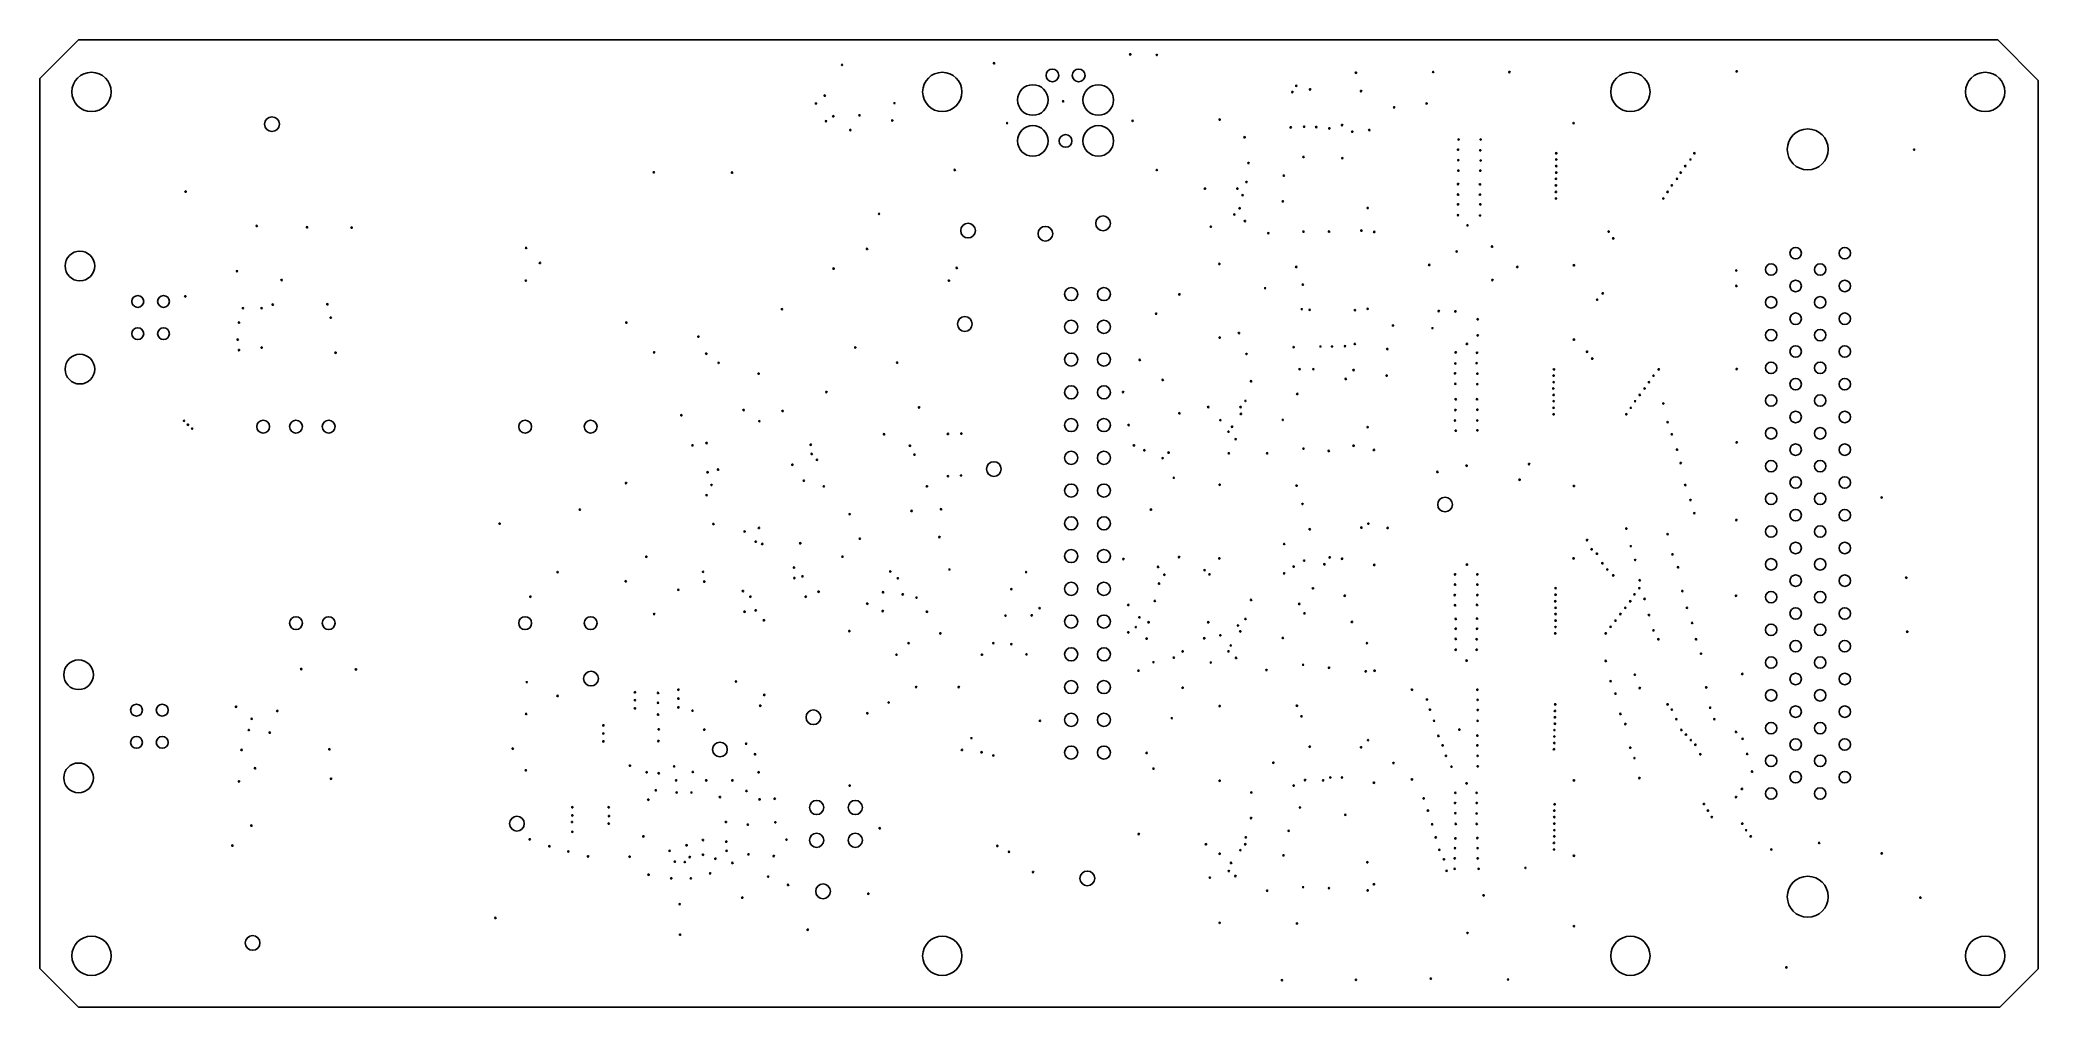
# Model space of a CAD drawing. Header units: millimetres. Extents: x 6.93 to 13.03, y 1.72 to 4.67.
import ezdxf

# ---------------------------------------------------------------- set-up
doc = ezdxf.new("R2010")
doc.units = ezdxf.units.MM
doc.header["$MEASUREMENT"] = 0
for name, color, linetype in [('Mechanical1', 6, 'Continuous'), ('PadHoleLayer', 156, 'Continuous'), ('ViaHoleLayer', 16, 'Continuous')]:
    doc.layers.add(name, color=color, linetype=linetype)

# ---------------------------------------------------------------- blocks, each defined once
blk = doc.blocks.new('REC5_0505SRW_H4_A_B_35')
at = {"layer": 'PadHoleLayer'}
for centre in [(0, 0), (0.1, 0), (0.2, 0), (0.8, 0), (1, 0), (0.1, -0.6), (0.2, -0.6), (0.8, -0.6), (1, -0.6)]:
    blk.add_circle(centre, 0.0197, dxfattribs=at)
blk = doc.blocks.new('TAG_CONNECT_36')
at = {"layer": 'PadHoleLayer'}
for centre, radius in [((0, 0.1), 0.0467), ((0.125, 0.1), 0.0467), ((0, 0), 0.0195), ((0.2, 0.04), 0.0195), ((0, -0.1), 0.0467), ((0.125, -0.1), 0.0467), ((0.2, -0.04), 0.0195)]:
    blk.add_circle(centre, radius, dxfattribs=at)
blk = doc.blocks.new('MUSBD111M0_B_37')
at = {"layer": 'PadHoleLayer'}
for centre, radius in [((-0.2067, 0.2555), 0.0453), ((0.1083, 0.2555), 0.0453), ((-0.0984, 0.0787), 0.0181), ((0, 0.0787), 0.0181), ((-0.0984, 0), 0.0181), ((0, 0), 0.0181)]:
    blk.add_circle(centre, radius, dxfattribs=at)
blk = doc.blocks.new('MUSBD111M0_B_38')
at = {"layer": 'PadHoleLayer'}
for centre, radius in [((-0.2067, 0.2555), 0.0453), ((0.1083, 0.2555), 0.0453), ((-0.0984, 0.0787), 0.0181), ((0, 0.0787), 0.0181), ((-0.0984, 0), 0.0181), ((0, 0), 0.0181)]:
    blk.add_circle(centre, radius, dxfattribs=at)
blk = doc.blocks.new('KEYSTONE_TP_49')
at = {"layer": 'PadHoleLayer'}
blk.add_circle((0, 0), 0.0225, dxfattribs=at)
blk = doc.blocks.new('KEYSTONE_TP_50')
at = {"layer": 'PadHoleLayer'}
blk.add_circle((0, 0), 0.0225, dxfattribs=at)
blk = doc.blocks.new('KEYSTONE_TP_51')
at = {"layer": 'PadHoleLayer'}
blk.add_circle((0, 0), 0.0225, dxfattribs=at)
blk = doc.blocks.new('KEYSTONE_TP_52')
at = {"layer": 'PadHoleLayer'}
blk.add_circle((0, 0), 0.0225, dxfattribs=at)
blk = doc.blocks.new('KEYSTONE_TP_53')
at = {"layer": 'PadHoleLayer'}
blk.add_circle((0, 0), 0.0225, dxfattribs=at)
blk = doc.blocks.new('KEYSTONE_TP_138')
at = {"layer": 'PadHoleLayer'}
blk.add_circle((0, 0), 0.0225, dxfattribs=at)
blk = doc.blocks.new('KEYSTONE_TP_148')
at = {"layer": 'PadHoleLayer'}
blk.add_circle((0, 0), 0.0225, dxfattribs=at)
blk = doc.blocks.new('KEYSTONE_TP_149')
at = {"layer": 'PadHoleLayer'}
blk.add_circle((0, 0), 0.0225, dxfattribs=at)
blk = doc.blocks.new('KEYSTONE_TP_150')
at = {"layer": 'PadHoleLayer'}
blk.add_circle((0, 0), 0.0225, dxfattribs=at)
blk = doc.blocks.new('KEYSTONE_TP_151')
at = {"layer": 'PadHoleLayer'}
blk.add_circle((0, 0), 0.0225, dxfattribs=at)
blk = doc.blocks.new('KEYSTONE_TP_152')
at = {"layer": 'PadHoleLayer'}
blk.add_circle((0, 0), 0.0225, dxfattribs=at)
blk = doc.blocks.new('KEYSTONE_TP_211')
at = {"layer": 'PadHoleLayer'}
blk.add_circle((0, 0), 0.0225, dxfattribs=at)
blk = doc.blocks.new('KEYSTONE_TP_214')
at = {"layer": 'PadHoleLayer'}
blk.add_circle((0, 0), 0.0225, dxfattribs=at)
blk = doc.blocks.new('KEYSTONE_TP_215')
at = {"layer": 'PadHoleLayer'}
blk.add_circle((0, 0), 0.0225, dxfattribs=at)
blk = doc.blocks.new('67996_130HLF_B_238')
at = {"layer": 'PadHoleLayer'}
for centre in [(0, 0), (0.1, 0), (0.2, 0), (0.3, 0), (0.4, 0), (0.5, 0), (0.6, 0), (0.7, 0), (0.8, 0), (0.9, 0), (1, 0), (1.1, 0), (1.2, 0), (1.3, 0), (1.4, 0), (0, -0.1), (0.1, -0.1), (0.2, -0.1), (0.3, -0.1), (0.4, -0.1), (0.5, -0.1), (0.6, -0.1), (0.7, -0.1), (0.8, -0.1), (0.9, -0.1), (1, -0.1), (1.1, -0.1), (1.2, -0.1), (1.3, -0.1), (1.4, -0.1)]:
    blk.add_circle(centre, 0.02, dxfattribs=at)
blk = doc.blocks.new('61300211121_B_239')
at = {"layer": 'PadHoleLayer'}
for centre in [(0, 0), (0.1, 0)]:
    blk.add_circle(centre, 0.0217, dxfattribs=at)
blk = doc.blocks.new('61300211121_B_240')
at = {"layer": 'PadHoleLayer'}
for centre in [(0, 0), (0.1, 0)]:
    blk.add_circle(centre, 0.0217, dxfattribs=at)
blk = doc.blocks.new('5749070_7_246')
at = {"layer": 'PadHoleLayer'}
for centre, radius in [((-1.65, 0.075), 0.0175), ((-1.55, 0.075), 0.0175), ((-1.45, 0.075), 0.0175), ((-1.35, 0.075), 0.0175), ((-1.25, 0.075), 0.0175), ((-1.15, 0.075), 0.0175), ((-1.05, 0.075), 0.0175), ((-0.95, 0.075), 0.0175), ((-0.85, 0.075), 0.0175), ((-0.75, 0.075), 0.0175), ((-0.65, 0.075), 0.0175), ((-0.55, 0.075), 0.0175), ((-0.45, 0.075), 0.0175), ((-0.35, 0.075), 0.0175), ((-0.25, 0.075), 0.0175), ((-0.15, 0.075), 0.0175), ((-0.05, 0.075), 0.0175), ((-1.967, -0.038), 0.0625), ((-1.6, 0), 0.0175), ((-1.5, 0), 0.0175), ((-1.4, 0), 0.0175), ((-1.3, 0), 0.0175), ((-1.2, 0), 0.0175), ((-1.1, 0), 0.0175), ((-1, 0), 0.0175), ((-0.9, 0), 0.0175), ((-0.8, 0), 0.0175), ((-0.7, 0), 0.0175), ((-0.6, 0), 0.0175), ((-0.5, 0), 0.0175), ((-0.4, 0), 0.0175), ((-0.3, 0), 0.0175), ((-0.2, 0), 0.0175), ((-0.1, 0), 0.0175), ((0, 0), 0.0175), ((0.315, -0.038), 0.0625), ((-1.65, -0.075), 0.0175), ((-1.55, -0.075), 0.0175), ((-1.45, -0.075), 0.0175), ((-1.35, -0.075), 0.0175), ((-1.25, -0.075), 0.0175), ((-1.15, -0.075), 0.0175), ((-1.05, -0.075), 0.0175), ((-0.95, -0.075), 0.0175), ((-0.85, -0.075), 0.0175), ((-0.75, -0.075), 0.0175), ((-0.65, -0.075), 0.0175), ((-0.55, -0.075), 0.0175), ((-0.45, -0.075), 0.0175), ((-0.35, -0.075), 0.0175), ((-0.25, -0.075), 0.0175), ((-0.15, -0.075), 0.0175), ((-0.05, -0.075), 0.0175), ((-1.6, -0.15), 0.0175), ((-1.5, -0.15), 0.0175), ((-1.4, -0.15), 0.0175), ((-1.3, -0.15), 0.0175), ((-1.2, -0.15), 0.0175), ((-1.1, -0.15), 0.0175), ((-1, -0.15), 0.0175), ((-0.9, -0.15), 0.0175), ((-0.8, -0.15), 0.0175), ((-0.7, -0.15), 0.0175), ((-0.6, -0.15), 0.0175), ((-0.5, -0.15), 0.0175), ((-0.4, -0.15), 0.0175), ((-0.3, -0.15), 0.0175), ((-0.2, -0.15), 0.0175), ((-0.1, -0.15), 0.0175), ((0, -0.15), 0.0175)]:
    blk.add_circle(centre, radius, dxfattribs=at)

msp = doc.modelspace()

# ---------------------------------------------------------------- linework, layer by layer
at = {"layer": 'Mechanical1'}
for p, q in [((6.931, 4.557), (7.049, 4.675)), ((7.049, 4.675), (12.91, 4.675)), ((12.91, 4.675), (13.0333, 4.5517)), ((6.931, 1.84), (6.931, 4.557)), ((13.0333, 1.8391), (13.0333, 4.5517)), ((6.931, 1.84), (7.049, 1.722)), ((12.9161, 1.722), (13.0333, 1.8391)), ((7.049, 1.722), (12.9161, 1.722))]:
    msp.add_line(p, q, dxfattribs=at)
at = {"layer": 'PadHoleLayer'}
for centre in [(7.0884, 4.5163), (9.6868, 4.5163), (11.7882, 4.5163), (12.8718, 4.5163), (7.0884, 1.8785), (9.6868, 1.8785), (11.7882, 1.8785), (12.8718, 1.8785)]:
    msp.add_circle(centre, 0.06, dxfattribs=at)
at = {"layer": 'ViaHoleLayer'}
for centre in [(9.3809, 4.599), (9.8449, 4.604), (10.2609, 4.631), (10.3419, 4.629), (10.9499, 4.575), (11.1859, 4.5773), (11.4189, 4.577), (12.1129, 4.579), (10.7559, 4.516), (10.7679, 4.535), (10.8099, 4.524), (10.9659, 4.519), (9.3009, 4.481), (9.3279, 4.505), (9.5409, 4.482), (10.0559, 4.488), (11.0669, 4.469), (11.1659, 4.481), (9.3319, 4.427), (9.3539, 4.442), (9.4059, 4.4), (9.4339, 4.445), (9.5339, 4.429), (9.8849, 4.421), (10.2679, 4.428), (10.5339, 4.432), (10.7509, 4.408), (10.7919, 4.41), (10.8289, 4.409), (10.8689, 4.405), (10.9079, 4.415), (10.9389, 4.395), (10.9909, 4.4), (11.6149, 4.421), (10.6099, 4.378), (11.2619, 4.34), (11.2639, 4.371), (11.3299, 4.338), (11.3309, 4.371), (12.6549, 4.34), (8.8059, 4.271), (9.0449, 4.27), (9.7249, 4.278), (10.3419, 4.278), (10.6219, 4.299), (10.7899, 4.318), (10.9089, 4.314), (11.2629, 4.308), (11.2629, 4.276), (11.3299, 4.276), (11.3309, 4.307), (11.5619, 4.329), (11.5619, 4.31), (11.5619, 4.29), (11.5619, 4.27), (11.9419, 4.27), (11.9559, 4.29), (11.9719, 4.31), (11.9839, 4.329), (7.3759, 4.212), (10.4889, 4.221), (10.5879, 4.221), (10.6159, 4.241), (10.7299, 4.261), (11.2619, 4.235), (11.3289, 4.234), (11.5609, 4.251), (11.5609, 4.231), (11.5609, 4.211), (11.9019, 4.211), (11.9149, 4.231), (11.9309, 4.251), (10.5949, 4.161), (10.6039, 4.201), (10.7269, 4.182), (10.9859, 4.1619), (11.2619, 4.203), (11.2619, 4.173), (11.3289, 4.203), (11.3299, 4.173), (11.5609, 4.191), (11.8889, 4.191), (7.5929, 4.107), (7.7469, 4.103), (7.8829, 4.102), (9.4939, 4.144), (10.5069, 4.105), (10.5789, 4.142), (10.6109, 4.122), (10.7899, 4.09), (10.8679, 4.09), (10.9669, 4.093), (11.0059, 4.089), (11.2619, 4.14), (11.2909, 4.109), (11.3289, 4.139), (11.7219, 4.09), (8.4159, 4.04), (9.4569, 4.037), (10.6829, 4.085), (11.2579, 4.029), (11.3659, 4.044), (11.7359, 4.069), (7.5329, 3.969), (8.4579, 3.994), (9.3549, 3.977), (9.7309, 3.979), (10.5329, 3.991), (10.7679, 3.982), (11.1739, 3.988), (11.4429, 3.982), (11.6159, 3.987), (12.1119, 3.971), (7.6689, 3.942), (8.4149, 3.94), (9.7069, 3.94), (10.6729, 3.917), (10.7879, 3.928), (11.3669, 3.942), (12.1119, 3.924), (7.3749, 3.892), (7.5509, 3.856), (7.6079, 3.856), (7.6419, 3.867), (7.8089, 3.868), (9.1969, 3.853), (10.4109, 3.898), (10.7849, 3.853), (10.8089, 3.851), (10.9469, 3.85), (10.9859, 3.854), (11.2029, 3.847), (11.2539, 3.846), (11.6869, 3.882), (11.7039, 3.901), (7.5389, 3.812), (7.8189, 3.827), (8.7219, 3.812), (10.3399, 3.839), (11.0629, 3.803), (11.1839, 3.795), (11.3219, 3.822), (7.5349, 3.76), (7.5389, 3.728), (7.6081, 3.7358), (8.8069, 3.721), (8.9419, 3.769), (9.4209, 3.736), (10.5339, 3.766), (10.5929, 3.78), (10.7599, 3.737), (10.8419, 3.739), (10.8769, 3.739), (10.9169, 3.74), (10.9466, 3.747), (11.0459, 3.731), (11.2549, 3.721), (11.2889, 3.747), (11.3219, 3.773), (11.6159, 3.76), (11.6559, 3.723), (7.8339, 3.72), (8.9659, 3.717), (9.0039, 3.689), (9.5489, 3.69), (10.2899, 3.698), (10.6159, 3.716), (10.7779, 3.6698), (10.8199, 3.6698), (10.9429, 3.667), (11.2539, 3.687), (11.3189, 3.688), (11.3199, 3.72), (11.5549, 3.669), (11.6719, 3.702), (11.8749, 3.669), (12.1129, 3.67), (9.1259, 3.656), (9.3329, 3.6), (10.2389, 3.6), (10.3599, 3.637), (10.6299, 3.633), (10.9189, 3.64), (11.0439, 3.65), (11.2529, 3.657), (11.2539, 3.625), (11.3209, 3.656), (11.3209, 3.624), (11.5527, 3.6108), (11.5539, 3.65), (11.5539, 3.63), (11.8317, 3.6108), (11.8449, 3.63), (11.8589, 3.65), (9.0799, 3.545), (9.1989, 3.542), (9.6159, 3.553), (10.4989, 3.554), (10.5979, 3.554), (10.6129, 3.573), (10.7709, 3.594), (11.2539, 3.545), (11.2549, 3.578), (11.3199, 3.578), (11.3209, 3.546), (11.5536, 3.5517), (11.5539, 3.591), (11.5539, 3.572), (11.7896, 3.5517), (11.8029, 3.572), (11.8169, 3.591), (11.8889, 3.565), (7.3709, 3.512), (7.3829, 3.5), (7.3959, 3.488), (8.8899, 3.529), (9.1279, 3.511), (10.2559, 3.499), (10.4109, 3.535), (10.5359, 3.514), (10.5609, 3.479), (10.5719, 3.494), (10.5989, 3.533), (10.7269, 3.515), (10.9859, 3.4927), (11.2529, 3.513), (11.2549, 3.482), (11.3209, 3.513), (11.3209, 3.483), (11.5539, 3.532), (11.7759, 3.532), (11.9019, 3.508), (8.9239, 3.437), (8.9669, 3.444), (9.2849, 3.439), (9.5089, 3.471), (9.5879, 3.436), (9.7039, 3.472), (9.7449, 3.473), (10.2719, 3.437), (10.3039, 3.422), (10.5829, 3.456), (10.7899, 3.427), (10.8669, 3.42), (10.9429, 3.436), (11.0049, 3.423), (11.9149, 3.471), (11.9309, 3.424), (12.1129, 3.446), (8.9699, 3.355), (9.0019, 3.363), (9.2289, 3.378), (9.2879, 3.411), (9.3039, 3.393), (9.6019, 3.409), (10.3599, 3.398), (10.3779, 3.415), (10.5619, 3.413), (10.6789, 3.413), (11.1989, 3.356), (11.2879, 3.375), (11.4789, 3.38), (11.9419, 3.383), (8.7209, 3.322), (8.9819, 3.316), (9.2639, 3.329), (9.3249, 3.312), (9.6399, 3.312), (9.7039, 3.343), (9.7439, 3.345), (10.3939, 3.338), (10.5339, 3.317), (10.7689, 3.314), (11.4499, 3.332), (11.6159, 3.313), (11.9559, 3.316), (8.5799, 3.241), (8.9669, 3.285), (9.5929, 3.237), (9.6829, 3.242), (10.3239, 3.241), (10.7869, 3.258), (11.9719, 3.27), (12.5559, 3.278), (8.3349, 3.198), (8.9879, 3.197), (9.0829, 3.174), (9.1269, 3.185), (9.4039, 3.227), (10.8089, 3.181), (10.9669, 3.186), (10.9879, 3.198), (11.0469, 3.185), (11.7759, 3.183), (11.9839, 3.23), (12.1119, 3.209), (9.1169, 3.143), (9.1369, 3.136), (9.2529, 3.1383), (9.4349, 3.152), (9.6779, 3.157), (10.7309, 3.136), (11.6559, 3.148), (11.6699, 3.12), (11.7896, 3.1293), (11.9019, 3.166), (8.5119, 3.05), (8.7829, 3.097), (8.9559, 3.051), (9.2339, 3.064), (9.3819, 3.097), (9.5279, 3.052), (9.7089, 3.058), (9.9429, 3.05), (10.2399, 3.09), (10.3459, 3.066), (10.4099, 3.096), (10.4879, 3.056), (10.5329, 3.092), (10.7599, 3.067), (10.7919, 3.085), (10.8539, 3.074), (10.8699, 3.095), (10.9079, 3.091), (11.0059, 3.072), (11.2889, 3.073), (11.6149, 3.092), (11.6859, 3.106), (11.7029, 3.077), (11.7179, 3.058), (11.8029, 3.087), (11.9169, 3.104), (11.9339, 3.065), (8.7199, 3.022), (8.8809, 2.996), (8.9599, 3.021), (9.0779, 2.992), (9.2349, 3.032), (9.2599, 3.037), (9.3089, 2.99), (9.5059, 2.9887), (9.5509, 3.031), (9.8979, 2.998), (10.3489, 3.015), (10.3649, 3.042), (10.5029, 3.043), (10.7309, 3.046), (10.8189, 3.0005), (11.2529, 3.043), (11.2529, 3.012), (11.3209, 3.043), (11.3209, 3.012), (11.5599, 3.001), (11.7359, 3.04), (11.8159, 3.001), (11.8169, 3.025), (11.9469, 2.992), (12.6309, 3.033), (8.4289, 2.975), (9.0829, 2.929), (9.1009, 2.975), (9.1169, 2.933), (9.2699, 2.975), (9.4575, 2.9536), (9.5049, 2.931), (9.5659, 2.982), (9.6079, 2.972), (9.6399, 2.929), (9.9839, 2.94), (10.2549, 2.95), (10.3359, 2.962), (10.6299, 2.965), (10.7769, 2.953), (10.9159, 2.978), (11.2519, 2.98), (11.2529, 2.949), (11.3199, 2.95), (11.3209, 2.98), (11.5589, 2.961), (11.5599, 2.981), (11.5599, 2.941), (11.7729, 2.941), (11.7879, 2.961), (11.8009, 2.982), (11.8317, 2.9682), (11.9609, 2.941), (12.1109, 2.978), (8.8069, 2.922), (9.1419, 2.903), (9.4029, 2.87), (9.8799, 2.917), (9.9599, 2.918), (10.2779, 2.882), (10.2889, 2.912), (10.3169, 2.897), (10.4989, 2.897), (10.5899, 2.887), (10.5969, 2.869), (10.6129, 2.907), (10.7929, 2.924), (10.9379, 2.898), (11.2549, 2.907), (11.2549, 2.877), (11.3199, 2.908), (11.3199, 2.877), (11.5595, 2.8824), (11.5599, 2.922), (11.5599, 2.902), (11.7279, 2.883), (11.7429, 2.902), (11.7579, 2.922), (11.8449, 2.919), (11.8589, 2.872), (11.9769, 2.895), (12.6339, 2.868), (9.5839, 2.833), (9.6809, 2.863), (9.8429, 2.833), (9.8979, 2.83), (10.2549, 2.866), (10.3109, 2.847), (10.4209, 2.808), (10.4869, 2.848), (10.5359, 2.857), (10.5609, 2.808), (10.5679, 2.826), (10.7269, 2.849), (10.9839, 2.8332), (11.2549, 2.846), (11.2549, 2.813), (11.3189, 2.845), (11.3189, 2.813), (11.5589, 2.863), (11.7129, 2.863), (11.8739, 2.845), (11.9889, 2.845), (7.7289, 2.754), (7.8959, 2.753), (9.5469, 2.798), (9.8079, 2.798), (9.9439, 2.799), (10.2859, 2.749), (10.3319, 2.775), (10.3939, 2.789), (10.5069, 2.774), (10.5839, 2.788), (10.6769, 2.751), (10.7889, 2.767), (10.8679, 2.758), (10.9799, 2.747), (11.0069, 2.749), (11.2879, 2.78), (11.7129, 2.779), (12.0039, 2.801), (8.4179, 2.714), (8.7479, 2.683), (8.8809, 2.691), (9.0569, 2.716), (9.6069, 2.699), (9.7369, 2.699), (10.4209, 2.697), (11.1209, 2.691), (11.3209, 2.691), (11.7279, 2.717), (11.8019, 2.737), (11.8169, 2.696), (12.0199, 2.698), (12.1299, 2.739), (7.5299, 2.639), (7.6559, 2.626), (8.5119, 2.672), (8.7479, 2.659), (8.7479, 2.634), (8.8189, 2.681), (8.8189, 2.651), (8.8809, 2.664), (8.8809, 2.637), (8.9239, 2.627), (9.1309, 2.642), (9.1429, 2.675), (9.5229, 2.652), (10.5339, 2.641), (10.7699, 2.642), (11.1669, 2.661), (11.1759, 2.63), (11.3219, 2.66), (11.3219, 2.629), (11.5579, 2.626), (11.5589, 2.646), (11.7429, 2.679), (11.9019, 2.646), (11.9149, 2.63), (12.0319, 2.636), (7.5689, 2.568), (7.5779, 2.602), (8.4159, 2.617), (8.6519, 2.582), (8.8189, 2.615), (8.8209, 2.57), (8.9599, 2.569), (9.4579, 2.619), (9.9849, 2.596), (10.3879, 2.604), (10.7839, 2.61), (11.1889, 2.596), (11.2659, 2.569), (11.3219, 2.596), (11.5564, 2.5675), (11.5579, 2.607), (11.5579, 2.587), (11.7579, 2.617), (11.7729, 2.586), (11.9289, 2.601), (11.9439, 2.568), (12.0449, 2.601), (12.1109, 2.562), (7.5469, 2.507), (7.6329, 2.56), (7.8149, 2.509), (8.3749, 2.511), (8.6519, 2.5572), (8.6519, 2.533), (8.8199, 2.534), (9.0879, 2.526), (9.7469, 2.507), (9.7759, 2.543), (9.8069, 2.5), (10.8089, 2.517), (10.9659, 2.515), (10.9869, 2.537), (11.2019, 2.55), (11.2149, 2.521), (11.3209, 2.551), (11.3209, 2.521), (11.5549, 2.509), (11.5559, 2.548), (11.5559, 2.528), (11.7879, 2.514), (11.958, 2.5539), (11.9729, 2.537), (11.9869, 2.523), (12.1309, 2.541), (7.5879, 2.451), (8.4149, 2.445), (8.7329, 2.459), (8.7839, 2.439), (8.8679, 2.457), (8.9249, 2.44), (9.1149, 2.494), (9.1259, 2.439), (9.8429, 2.49), (10.3109, 2.498), (10.3319, 2.45), (10.6979, 2.468), (11.0649, 2.467), (11.2249, 2.489), (11.2419, 2.456), (11.3219, 2.489), (11.3219, 2.457), (11.8009, 2.482), (12.0019, 2.494), (12.1449, 2.495), (12.1599, 2.441), (7.5389, 2.411), (7.8199, 2.419), (8.8119, 2.384), (8.8209, 2.436), (8.8739, 2.414), (8.9659, 2.414), (9.0459, 2.414), (9.0889, 2.382), (9.4039, 2.398), (10.5339, 2.413), (10.7599, 2.398), (10.7949, 2.415), (10.8499, 2.414), (10.8719, 2.423), (10.9079, 2.423), (11.0049, 2.407), (11.1209, 2.417), (11.2879, 2.405), (11.6159, 2.414), (11.8159, 2.421), (12.1289, 2.388), (8.5569, 2.332), (8.6679, 2.332), (8.7889, 2.355), (8.8759, 2.377), (8.9209, 2.377), (9.0077, 2.363), (9.1289, 2.356), (9.1749, 2.358), (10.6309, 2.377), (10.7793, 2.3312), (11.1569, 2.359), (11.1699, 2.322), (11.2529, 2.345), (11.2539, 2.376), (11.3189, 2.376), (11.3189, 2.345), (11.5559, 2.322), (11.5569, 2.341), (12.0129, 2.342), (12.0249, 2.322), (12.1109, 2.363), (7.5769, 2.276), (8.5559, 2.287), (8.5569, 2.307), (8.5569, 2.257), (8.6679, 2.282), (8.6689, 2.305), (9.0259, 2.287), (9.0929, 2.279), (9.1769, 2.286), (9.4959, 2.268), (10.6299, 2.299), (10.7449, 2.26), (10.9179, 2.309), (11.1829, 2.28), (11.2539, 2.314), (11.2549, 2.281), (11.3189, 2.313), (11.3189, 2.281), (11.5559, 2.302), (11.5559, 2.282), (11.5559, 2.262), (12.0369, 2.302), (12.1299, 2.282), (12.1419, 2.262), (7.5189, 2.215), (8.4269, 2.234), (8.4869, 2.213), (8.5449, 2.197), (8.7739, 2.243), (8.8539, 2.199), (8.9059, 2.216), (8.9559, 2.232), (9.0269, 2.227), (9.0279, 2.199), (9.2109, 2.233), (9.8549, 2.214), (9.8909, 2.196), (10.2869, 2.25), (10.4919, 2.219), (10.5969, 2.201), (10.6119, 2.219), (10.6139, 2.24), (11.1939, 2.24), (11.2049, 2.202), (11.2529, 2.207), (11.2539, 2.237), (11.3209, 2.238), (11.3219, 2.207), (11.5549, 2.223), (11.5549, 2.203), (11.5559, 2.243), (12.1559, 2.243), (12.2189, 2.203), (12.3649, 2.223), (8.6049, 2.182), (8.7319, 2.181), (8.8699, 2.166), (8.9004, 2.1649), (8.9155, 2.18), (8.9559, 2.187), (8.9939, 2.175), (9.0459, 2.162), (9.0949, 2.188), (9.1719, 2.183), (9.9639, 2.134), (10.5339, 2.19), (10.5619, 2.137), (10.5689, 2.162), (10.7289, 2.185), (10.9849, 2.1639), (11.2189, 2.173), (11.2269, 2.138), (11.2519, 2.176), (11.2519, 2.144), (11.3219, 2.176), (11.3249, 2.144), (11.4679, 2.147), (11.6159, 2.184), (12.5559, 2.191), (8.7899, 2.126), (8.8589, 2.115), (8.9189, 2.115), (8.9779, 2.13), (9.1549, 2.12), (9.2159, 2.095), (10.5039, 2.117), (10.5819, 2.122), (10.6789, 2.077), (10.7889, 2.088), (10.8679, 2.085), (10.9859, 2.078), (11.0049, 2.097), (8.8849, 2.036), (9.0759, 2.056), (9.4609, 2.068), (11.3399, 2.063), (12.6739, 2.056), (8.3219, 1.994), (9.2759, 1.958), (10.5339, 1.979), (10.7699, 1.977), (11.6159, 1.969), (8.8859, 1.943), (11.2909, 1.948), (12.2649, 1.843), (10.7239, 1.804), (10.9499, 1.805), (11.1789, 1.809), (11.4149, 1.806)]:
    msp.add_circle(centre, 0.002, dxfattribs=at)

# ---------------------------------------------------------------- block references
for name, p, rotation in [('TAG_CONNECT_36', (10.0632, 4.3667), 90), ('5749070_7_246', (12.3679, 2.3738), 270), ('KEYSTONE_TP_211', (9.7655, 4.093), 90), ('MUSBD111M0_B_38', (7.3084, 3.8765), 90), ('67996_130HLF_B_238', (10.1805, 3.899), 270), ('KEYSTONE_TP_150', (9.7557, 3.8076), 90), ('REC5_0505SRW_H4_A_B_35', (7.6128, 3.4942), 360), ('KEYSTONE_TP_152', (9.8443, 3.3647), 90), ('KEYSTONE_TP_151', (11.2222, 3.2564), 90), ('MUSBD111M0_B_37', (7.3045, 2.6285), 90), ('KEYSTONE_TP_51', (8.614, 2.7249), 90), ('KEYSTONE_TP_53', (9.2931, 2.6068), 90), ('KEYSTONE_TP_52', (9.0077, 2.5084), 90), ('61300211121_B_239', (9.3029, 2.3312), 270), ('61300211121_B_240', (9.421, 2.3312), 270), ('KEYSTONE_TP_50', (8.3876, 2.282), 90), ('KEYSTONE_TP_149', (10.1297, 2.1147), 90), ('KEYSTONE_TP_49', (9.3226, 2.0753), 90), ('KEYSTONE_TP_214', (7.5805, 1.9179), 90)]:
    msp.add_blockref(name, p, dxfattribs=dict(rotation=rotation))
for name, p in [('KEYSTONE_TP_215', (7.6396, 4.4179)), ('KEYSTONE_TP_138', (10.0018, 4.0832)), ('KEYSTONE_TP_148', (10.1779, 4.115))]:
    msp.add_blockref(name, p)

doc.saveas('drawing.dxf')
